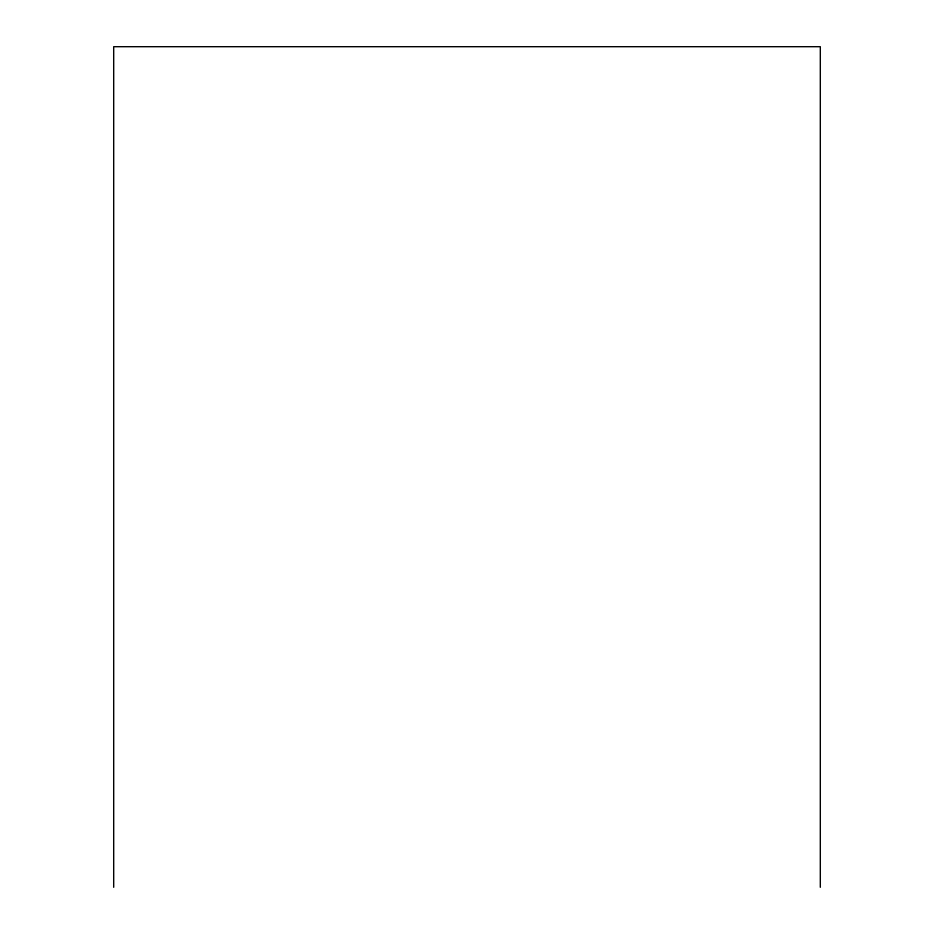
<?xml version="1.0" encoding="UTF-8"?>
<svg xmlns="http://www.w3.org/2000/svg" width="934" height="934" viewBox="0 0 934 934"><rect width="100%" height="100%" fill="white"/><g stroke="black" fill="none" stroke-linecap="round" stroke-linejoin="round"><path stroke-width="1.4" d="M820.309 887.3L820.309 46.7L113.691 46.7L113.691 887.3"/></g></svg>
